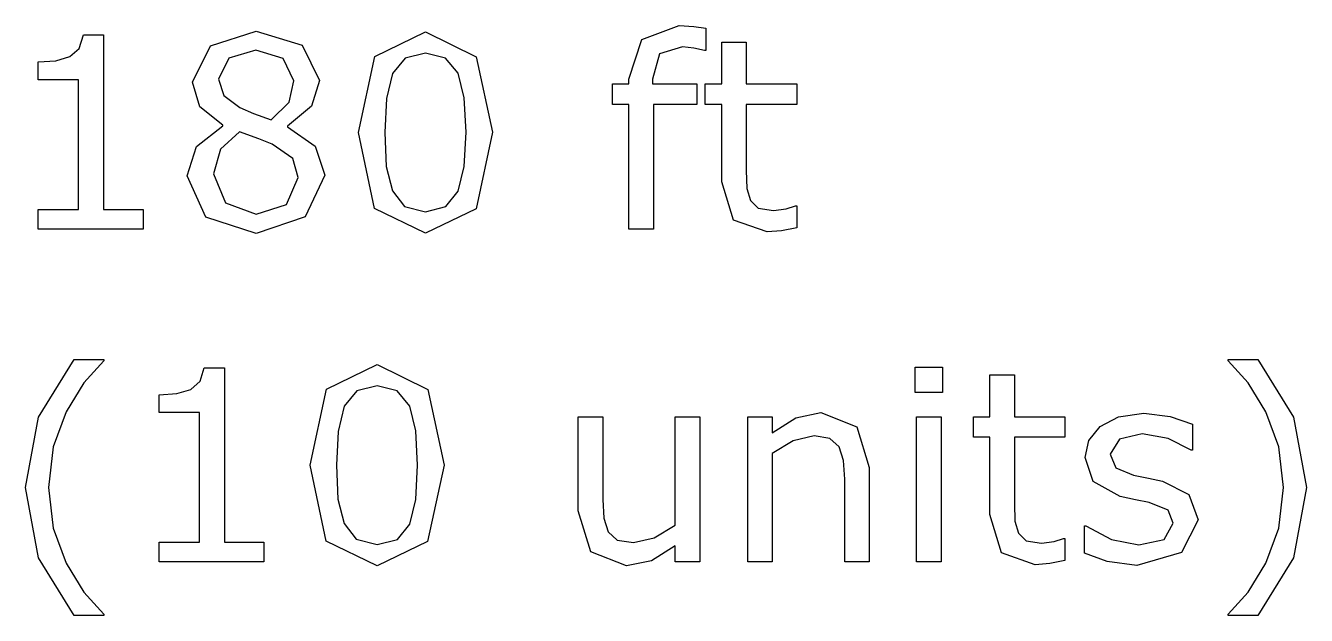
# Model space of a CAD drawing. Extents: x -17 to 192, y 167 to 459.
# Drawn here: x 73.21 to 83.39, y 400.95 to 405.64 of the extents above; entities that cross this region are included whole.
import ezdxf

# ---------------------------------------------------------------- set-up
doc = ezdxf.new("R2010")
doc.units = 0
doc.header["$MEASUREMENT"] = 0
doc.layers.add('Layer 1', color=7, linetype='Continuous')

msp = doc.modelspace()

# ---------------------------------------------------------------- linework, layer by layer
at = {"layer": 'Layer 1', "color": 7}
for points in [[(75.590122, 404.447734), (75.434061, 404.115973), (75.043388, 403.983682), (74.644444, 404.112872), (74.496651, 404.443601), (74.571065, 404.675111), (74.780871, 404.840476), (74.780871, 404.846667), (74.596904, 404.991359), (74.537992, 405.18773), (74.680618, 405.477118), (75.043388, 405.592873), (75.411322, 405.482285), (75.548781, 405.201166), (75.48367, 404.995495), (75.292466, 404.838399), (75.292466, 404.832207), (75.513642, 404.679244), (75.590122, 404.447734), (75.590122, 404.447734)], [(76.92234, 404.7888), (76.792115, 404.180053), (76.390073, 403.986783), (75.98493, 404.183151), (75.857806, 404.786731), (75.986997, 405.39238), (76.390073, 405.588748), (76.794181, 405.389279), (76.92234, 404.7888), (76.92234, 404.7888)], [(78.618357, 405.438888), (78.608011, 405.438888), (78.524297, 405.457488), (78.433347, 405.467834), (78.251446, 405.412025), (78.195635, 405.212553), (78.195635, 405.173279), (78.546001, 405.173279), (78.546001, 405.009981), (78.201837, 405.009981), (78.201837, 404.018821), (78.007532, 404.018821), (78.007532, 405.009973), (77.876275, 405.009973), (77.876275, 405.173271), (78.007532, 405.173271), (78.007532, 405.211511), (78.109852, 405.526738), (78.405441, 405.637325), (78.522228, 405.631134), (78.618346, 405.616662), (78.618357, 405.438888)], [(74.14525, 404.018821), (73.312229, 404.018821), (73.312229, 404.175917), (73.632621, 404.175917), (73.632621, 405.207378), (73.312229, 405.207378), (73.312229, 405.347938), (73.451754, 405.358283), (73.564409, 405.390321), (73.638823, 405.455435), (73.670864, 405.562922), (73.831058, 405.562922), (73.831058, 404.175928), (74.14525, 404.175928), (74.14525, 404.018821)], [(79.340793, 404.029156), (79.220905, 404.005396), (79.106182, 403.996083), (78.837466, 404.091169), (78.745481, 404.396058), (78.745481, 405.009973), (78.614224, 405.009973), (78.614224, 405.173271), (78.745481, 405.173271), (78.745481, 405.505034), (78.939785, 405.505034), (78.939785, 405.173271), (79.340793, 405.173271), (79.340793, 405.009973), (78.939785, 405.009973), (78.939785, 404.483908), (78.943913, 404.341282), (78.972853, 404.246198), (79.034863, 404.18522), (79.15682, 404.16662), (79.256039, 404.180061), (79.330453, 404.20382), (79.340798, 404.20382), (79.340793, 404.029156)], [(75.345177, 405.19911), (75.259393, 405.374809), (75.042353, 405.440955), (74.828414, 405.378944), (74.745732, 405.211511), (74.787073, 405.08232), (74.914195, 404.986203), (75.023751, 404.937628), (75.16431, 404.888018), (75.305902, 405.02961), (75.345177, 405.19911), (75.345177, 405.19911)], [(76.650521, 404.319578), (76.699098, 404.515949), (76.712539, 404.7888), (76.699098, 405.061651), (76.649489, 405.258019), (76.55027, 405.37791), (76.390073, 405.418216), (76.228841, 405.37791), (76.128591, 405.255953), (76.080014, 405.056484), (76.067605, 404.786731), (76.078982, 404.516981), (76.127556, 404.322679), (76.223674, 404.199687), (76.390073, 404.157314), (76.551302, 404.197621), (76.650521, 404.319578), (76.650521, 404.319578)], [(75.377215, 404.428099), (75.334842, 404.580025), (75.171544, 404.69578), (75.065092, 404.738156), (74.911096, 404.792933), (74.761234, 404.655474), (74.705423, 404.459103), (74.801541, 404.228627), (75.045454, 404.137677), (75.286265, 404.215192), (75.377215, 404.428099), (75.377215, 404.428099)], [(73.834159, 400.947179), (73.597481, 400.947179), (73.313261, 401.405029), (73.211976, 401.96417), (73.313261, 402.523308), (73.597481, 402.981161), (73.834159, 402.981161), (73.834159, 402.970816), (73.673962, 402.796151), (73.533402, 402.566707), (73.432117, 402.286623), (73.393877, 401.964162), (73.431085, 401.640667), (73.533402, 401.361614), (73.674996, 401.13217), (73.834159, 400.957506), (73.834159, 400.947179)], [(76.537866, 402.14297), (76.407644, 401.534223), (76.0056, 401.340953), (75.600457, 401.537321), (75.473335, 402.140901), (75.602526, 402.74655), (76.0056, 402.942918), (76.40971, 402.743449), (76.537866, 402.14297), (76.537866, 402.14297)], [(83.39222, 401.964181), (83.290935, 401.40504), (83.006714, 400.94719), (82.770037, 400.94719), (82.770037, 400.957535), (82.9292, 401.132199), (83.070794, 401.361643), (83.172079, 401.640696), (83.210319, 401.964191), (83.172079, 402.286652), (83.070794, 402.566737), (82.9292, 402.79618), (82.770037, 402.970845), (82.770037, 402.98119), (83.006714, 402.98119), (83.290935, 402.523337), (83.39222, 401.964199), (83.39222, 401.964181)], [(75.106433, 401.372991), (74.273409, 401.372991), (74.273409, 401.530087), (74.593803, 401.530087), (74.593803, 402.561548), (74.273409, 402.561548), (74.273409, 402.702108), (74.412934, 402.712453), (74.525588, 402.744491), (74.600002, 402.809605), (74.632043, 402.917092), (74.79224, 402.917092), (74.79224, 401.530098), (75.106433, 401.530098), (75.106433, 401.372991)], [(80.500412, 402.720711), (80.281303, 402.720711), (80.281303, 402.922249), (80.500412, 402.922249), (80.500412, 402.720711)], [(81.471927, 401.383336), (81.352039, 401.359577), (81.237316, 401.350263), (80.9686, 401.445349), (80.876615, 401.750239), (80.876615, 402.364153), (80.745358, 402.364153), (80.745358, 402.527451), (80.876615, 402.527451), (80.876615, 402.859215), (81.070919, 402.859215), (81.070919, 402.527451), (81.471927, 402.527451), (81.471927, 402.364153), (81.070919, 402.364153), (81.070919, 401.838088), (81.075047, 401.695462), (81.103987, 401.600379), (81.165997, 401.5394), (81.287954, 401.5208), (81.387173, 401.534241), (81.461587, 401.558001), (81.471932, 401.558001), (81.471927, 401.383336)], [(76.26605, 401.673748), (76.314625, 401.870119), (76.328065, 402.14297), (76.314625, 402.415821), (76.265015, 402.612189), (76.165797, 402.73208), (76.0056, 402.772386), (75.844371, 402.73208), (75.744117, 402.610123), (75.695543, 402.410654), (75.683134, 402.140901), (75.694511, 401.871151), (75.743088, 401.676849), (75.839206, 401.553857), (76.005602, 401.511484), (76.166834, 401.551791), (76.266052, 401.673748), (76.26605, 401.673748)], [(78.569782, 401.372991), (78.37548, 401.372991), (78.37548, 401.50115), (78.187377, 401.382294), (77.98894, 401.340953), (77.705754, 401.45154), (77.604467, 401.778134), (77.604467, 402.527441), (77.798771, 402.527441), (77.798771, 401.870119), (77.807026, 401.719222), (77.842165, 401.612769), (77.914513, 401.546624), (78.043704, 401.52596), (78.208033, 401.565232), (78.375467, 401.665485), (78.375467, 402.527446), (78.569769, 402.527446), (78.569782, 401.372991)], [(79.917502, 401.372991), (79.7232, 401.372991), (79.7232, 402.030316), (79.713886, 402.179144), (79.679779, 402.288697), (79.605365, 402.352776), (79.479275, 402.374472), (79.312876, 402.335197), (79.14648, 402.234944), (79.14648, 401.372991), (78.952176, 401.372991), (78.952176, 402.527441), (79.14648, 402.527441), (79.14648, 402.399285), (79.334583, 402.517106), (79.534052, 402.559482), (79.819307, 402.446825), (79.917491, 402.122298), (79.917502, 401.372991)], [(80.488009, 401.372991), (80.293707, 401.372991), (80.293707, 402.527441), (80.488009, 402.527441), (80.488009, 401.372991)], [(82.531293, 401.705797), (82.400034, 401.446381), (82.043468, 401.345096), (81.807823, 401.375068), (81.629023, 401.442248), (81.629023, 401.660323), (81.639368, 401.660323), (81.844007, 401.549735), (82.060015, 401.509429), (82.260519, 401.55077), (82.332867, 401.680992), (82.293592, 401.784346), (82.142697, 401.84429), (82.034176, 401.865986), (81.913254, 401.892857), (81.697246, 402.010681), (81.634201, 402.202916), (81.663141, 402.337274), (81.753057, 402.449928), (81.899818, 402.526411), (82.100322, 402.555349), (82.309094, 402.529499), (82.485827, 402.468523), (82.485827, 402.260783), (82.475482, 402.260783), (82.294616, 402.352768), (82.085841, 402.391008), (81.906009, 402.349667), (81.832627, 402.228745), (81.877069, 402.121258), (82.017629, 402.062346), (82.13752, 402.037555), (82.249139, 402.014827), (82.457911, 401.908375), (82.531293, 401.705802), (82.531293, 401.705797)]]:
    msp.add_lwpolyline(points, dxfattribs=at)

doc.saveas('drawing.dxf')
